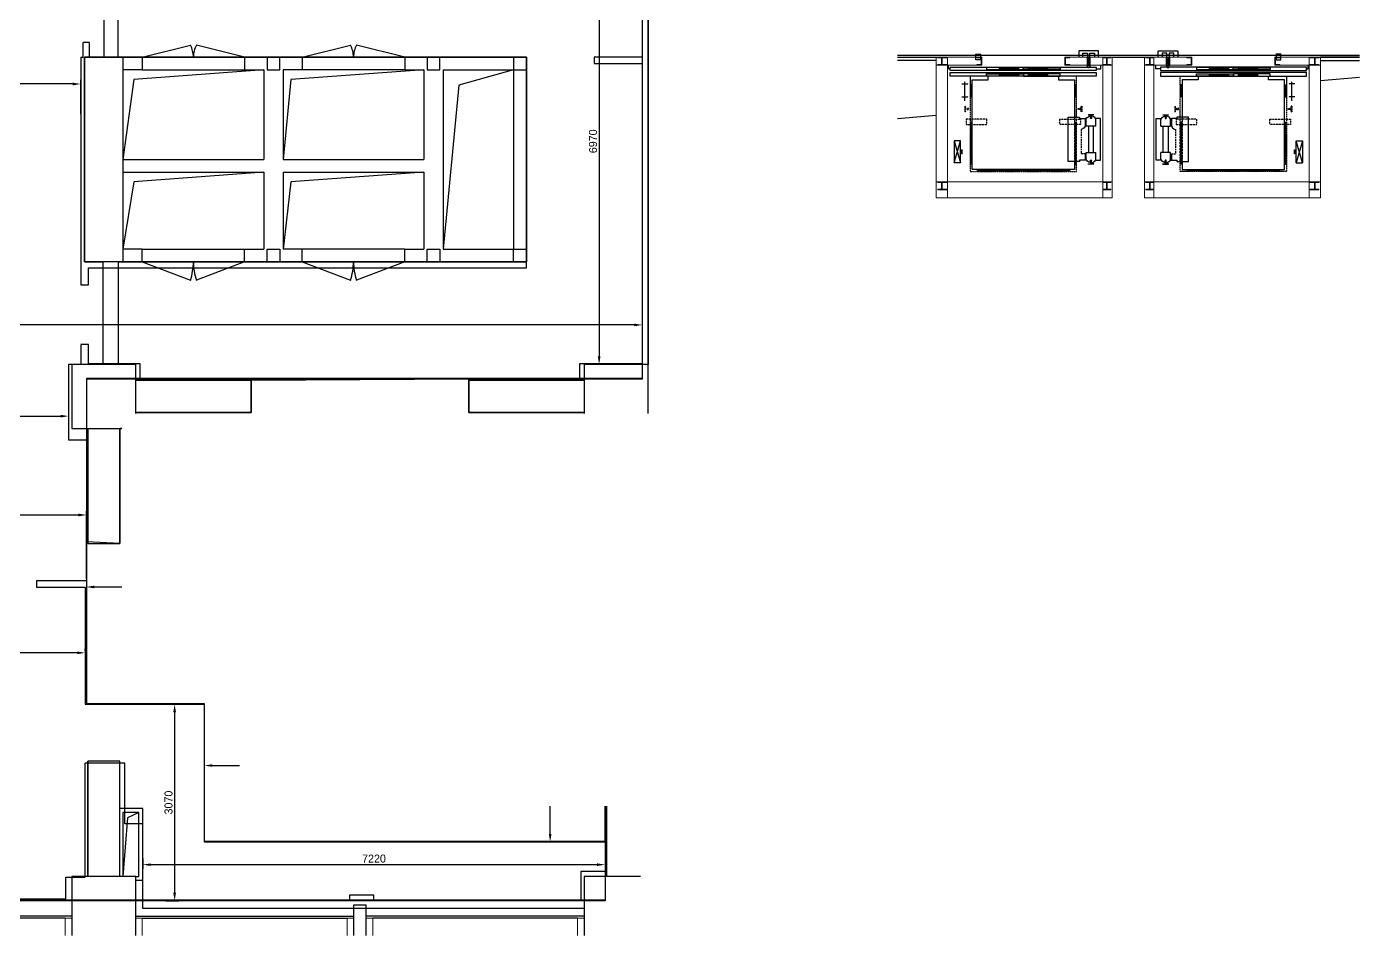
# Model space of a CAD drawing. Header units: millimetres. Extents: x 1339815 to 1379223, y -5788 to 29292.
# Drawn here: x 1358411 to 1379223, y 1712 to 15908 of the extents above; entities that cross this region are included whole.
import ezdxf

# ---------------------------------------------------------------- set-up
doc = ezdxf.new("R2010")
doc.units = ezdxf.units.MM
for name, pattern in [('CENTER2', [1.125, 0.75, -0.125, 0.125, -0.125]), ('DIVIDE', [1.25, 0.5, -0.25, 0, -0.25, 0, -0.25]), ('HIDDEN', [0.375, 0.25, -0.125]), ('PHANTOM', [2.5, 1.25, -0.25, 0.25, -0.25, 0.25, -0.25])]:
    doc.linetypes.add(name, pattern=pattern)
for name, color, linetype in [('Baca', 7, 'Continuous'), ('Divar-esas', 7, 'Continuous'), ('Divar-komek', 7, 'Continuous'), ('Lift', 7, 'Continuous'), ('Meheccer', 7, 'Continuous'), ('OFFICE_BOUNDARY', 3, 'Continuous'), ('Pencere', 7, 'Continuous'), ('plita 2', 7, 'Continuous'), ('Qapi', 7, 'Continuous'), ('sutun1', 7, 'Continuous'), ('Tavan', 7, 'Continuous')]:
    doc.layers.add(name, color=color, linetype=linetype)
doc.layers.add('Metalkonstruksiya', color=206, linetype='Continuous', lineweight=9)
doc.layers.add('obl. keramogranit', color=138, linetype='Continuous', lineweight=18, true_color=0x005252)

msp = doc.modelspace()

# ---------------------------------------------------------------- linework, layer by layer
at = {"color": 18, "lineweight": -3, "true_color": 0x000000}
for p, q in [((1368025, 17602), (1368025, 10412)), ((1368025, 17592), (1368025, 10402)), ((1368025, 10412), (1359345, 10412)), ((1359345, 10412), (1359345, 5332)), ((1368025, 10402), (1359345, 10402)), ((1359345, 10402), (1359345, 5322)), ((1365315, 10402), (1361915, 10382)), ((1361915, 10382), (1361915, 9882)), ((1365315, 9882), (1365315, 10402)), ((1361915, 9882), (1360115, 9882)), ((1360115, 9882), (1360115, 9862)), ((1367115, 9882), (1365315, 9882)), ((1367115, 9862), (1367115, 9882)), ((1359895, 9632), (1359865, 9632)), ((1359865, 9632), (1359865, 7832)), ((1359865, 7832), (1359345, 7862)), ((1359345, 7862), (1359345, 5322)), ((1359325, 5322), (1361185, 5322)), ((1359345, 5332), (1361185, 5332)), ((1359345, 5322), (1361185, 5322)), ((1361185, 5332), (1361185, 3182)), ((1361185, 5322), (1361185, 3172)), ((1361185, 5322), (1361185, 3182)), ((1367445, 3172), (1367445, 3732)), ((1361185, 3182), (1367445, 3182)), ((1361185, 3182), (1367445, 3172)), ((1361185, 3172), (1367445, 3172)), ((1367445, 3182), (1367445, 2262)), ((1367445, 3172), (1367445, 2252)), ((1367445, 2262), (1357270, 2262)), ((1367445, 2252), (1357270, 2252))]:
    msp.add_line(p, q, dxfattribs=at)
for p, q in [((1368025, 17592), (1368025, 15432)), ((1368025, 15432), (1367275, 15432)), ((1367275, 15432), (1367275, 15332)), ((1358565, 7152), (1359325, 7152)), ((1359325, 7152), (1359325, 5322)), ((1359325, 5322), (1361185, 5322)), ((1361185, 5322), (1361185, 3172)), ((1359945, 4402), (1359325, 4402)), ((1359945, 3452), (1359945, 4402)), ((1360225, 3452), (1359945, 3452)), ((1360225, 2252), (1360225, 3452)), ((1361185, 3172), (1367445, 3172)), ((1367445, 3172), (1367445, 2712)), ((1367445, 2712), (1367065, 2712)), ((1367065, 2712), (1367065, 2252)), ((1363835, 2342), (1363455, 2342)), ((1363455, 2342), (1363455, 2252)), ((1363835, 2252), (1363835, 2342)), ((1363455, 2252), (1360225, 2252)), ((1367065, 2252), (1363835, 2252))]:
    msp.add_line(p, q)
at = {"color": 1, "lineweight": 30}
for p, q in [((1368025, 17592), (1368025, 10402)), ((1368025, 10402), (1359345, 10402)), ((1359345, 10402), (1359345, 5322)), ((1365315, 10402), (1361915, 10382)), ((1361915, 10382), (1361915, 9882)), ((1365315, 9882), (1365315, 10402)), ((1361915, 9882), (1360115, 9882)), ((1360115, 9882), (1360115, 9862)), ((1367115, 9882), (1365315, 9882)), ((1367115, 9862), (1367115, 9882)), ((1359895, 9632), (1359865, 9632)), ((1359865, 9632), (1359865, 7832)), ((1359865, 7832), (1359345, 7862)), ((1359345, 7862), (1359345, 5322)), ((1359325, 5322), (1361185, 5322)), ((1359345, 5322), (1361185, 5322)), ((1361185, 5322), (1361185, 3172)), ((1361185, 5322), (1361185, 3182)), ((1367445, 3172), (1367445, 3732)), ((1361185, 3182), (1367445, 3172)), ((1361185, 3172), (1367445, 3172)), ((1367445, 3172), (1367445, 2252)), ((1367445, 2252), (1357270, 2252))]:
    msp.add_line(p, q, dxfattribs=at)
at = {"color": 0, "lineweight": -2, "transparency": 16777216}
for p, q in [((1367351, 17477), (1367351, 10757)), ((1359130, 15012), (1343950, 15012)), ((1359255, 14538), (1359255, 15075)), ((1367900, 11248), (1343950, 11248)), ((1368025, 11378), (1368025, 11186)), ((1367584, 10632), (1367288, 10632)), ((1359065, 10011), (1359065, 9760)), ((1352340, 9823), (1358940, 9823)), ((1366506, 9882), (1366649, 9882)), ((1359345, 7284), (1359345, 8341)), ((1354690, 8279), (1359220, 8279)), ((1359345, 7557), (1359345, 7093)), ((1359200, 6126), (1354730, 6126)), ((1359325, 6157), (1359325, 6189)), ((1360586, 5322), (1360785, 5322)), ((1360722, 5197), (1360722, 2377)), ((1361185, 4479), (1361185, 4303)), ((1366506, 3172), (1366649, 3172)), ((1360225, 2911), (1360225, 2754)), ((1367320, 2816), (1360350, 2816)), ((1367445, 2911), (1367445, 2754)), ((1360586, 2252), (1360785, 2252))]:
    msp.add_line(p, q, dxfattribs=at)
at = {"color": 0, "lineweight": -2}
for p, q in [((1359470, 7155), (1359895, 7155)), ((1361310, 4365), (1361735, 4365)), ((1366586, 3297), (1366586, 3732))]:
    msp.add_line(p, q, dxfattribs=at)
for points in [[(1366215, 15332), (1366215, 15432), (1359395, 15432), (1359395, 15662), (1359295, 15662)], [(1359295, 15432), (1359295, 15662)], [(1359255, 15432), (1359255, 15392), (1359255, 11872)], [(1359255, 15432), (1359295, 15432)], [(1367275, 15332), (1368025, 15332), (1368025, 10642), (1367045, 10642), (1367045, 10402), (1360185, 10402), (1360185, 10642), (1359375, 10642), (1359375, 10942), (1359255, 10942)], [(1359255, 11872), (1359375, 11872), (1359375, 12142), (1366215, 12142), (1366215, 15332)], [(1359255, 10942), (1359255, 10632), (1359065, 10632), (1359065, 9452), (1359345, 9452), (1359345, 7252), (1358565, 7252), (1358565, 7152)], [(1357205, 7152), (1354605, 7152), (1354605, 2392), (1357945, 2392), (1357945, 2282), (1359025, 2282), (1359025, 2622), (1359325, 2622), (1359325, 4402)]]:
    msp.add_lwpolyline(points)
at = {"lineweight": -3}
msp.add_lwpolyline([(1359315, 15432), (1366215, 15432), (1366215, 12232), (1359315, 12232)], close=True, dxfattribs=at)
msp.add_lwpolyline([(1359315, 15432), (1366215, 15432), (1366215, 12232), (1359315, 12232)], close=True, dxfattribs=at)
at = {"color": 0, "transparency": 16777216}
for points in [[(1359130, 15033), (1359130, 14991), (1359255, 15012)], [(1367900, 11269), (1367900, 11227), (1368025, 11248)], [(1367330, 10757), (1367372, 10757), (1367351, 10632)], [(1358940, 9844), (1358940, 9802), (1359065, 9823)], [(1359220, 8300), (1359220, 8258), (1359345, 8279)], [(1359470, 7176), (1359470, 7134), (1359345, 7155)], [(1359200, 6147), (1359200, 6105), (1359325, 6126)], [(1360701, 5197), (1360743, 5197), (1360722, 5322)], [(1361310, 4386), (1361310, 4345), (1361185, 4365)], [(1366565, 3297), (1366607, 3297), (1366586, 3172)], [(1360350, 2837), (1360350, 2796), (1360225, 2816)], [(1367320, 2837), (1367320, 2796), (1367445, 2816)], [(1360701, 2377), (1360743, 2377), (1360722, 2252)]]:
    msp.add_solid(points, dxfattribs=at)
at = {"layer": 'Baca'}
for p, q in [((1378615, 15065), (1379223, 15120)), ((1372615, 14521), (1372008, 14466))]:
    msp.add_line(p, q, dxfattribs=at)
for points in [[(1362115, 15232), (1360086, 15082), (1359915, 13832)], [(1364615, 15232), (1362536, 15082), (1362415, 13832)], [(1366015, 15232), (1365160, 14996), (1364915, 12432)], [(1362115, 13632), (1360086, 13482), (1359915, 12432)], [(1364615, 13632), (1362536, 13482), (1362415, 12432)], [(1360165, 3632), (1359987, 3547), (1359915, 2632)]]:
    msp.add_lwpolyline(points, dxfattribs=at)
at = {"layer": 'Divar-esas'}
for p, q in [((1360215, 15432), (1359915, 15432)), ((1360215, 15432), (1360215, 15232)), ((1361815, 15432), (1362715, 15432)), ((1361815, 15432), (1361815, 15232)), ((1362715, 15432), (1362715, 15232)), ((1364315, 15432), (1366215, 15432)), ((1364315, 15432), (1364315, 15232)), ((1366215, 15432), (1366215, 12232)), ((1360215, 15232), (1359915, 15232)), ((1361815, 15232), (1362115, 15232)), ((1362115, 15232), (1362115, 13832)), ((1362415, 15232), (1362415, 13832)), ((1362715, 15232), (1362415, 15232)), ((1364315, 15232), (1364615, 15232)), ((1364615, 15232), (1364615, 13832)), ((1364915, 15232), (1364915, 12432)), ((1364915, 15232), (1366015, 15232)), ((1366015, 15232), (1366015, 12432)), ((1359915, 13832), (1362115, 13832)), ((1362415, 13832), (1364615, 13832)), ((1359915, 13632), (1362115, 13632)), ((1362115, 13632), (1362115, 12432)), ((1362415, 13632), (1364615, 13632)), ((1362415, 13632), (1362415, 12432)), ((1364615, 13632), (1364615, 12432)), ((1360215, 12432), (1359915, 12432)), ((1360215, 12232), (1360215, 12432)), ((1361815, 12432), (1362115, 12432)), ((1361815, 12232), (1361815, 12432)), ((1362715, 12432), (1362415, 12432)), ((1362715, 12232), (1362715, 12432)), ((1364315, 12232), (1364315, 12432)), ((1364315, 12432), (1364615, 12432)), ((1364915, 12432), (1366015, 12432)), ((1360215, 12232), (1359915, 12232)), ((1361815, 12232), (1362715, 12232)), ((1364315, 12232), (1366215, 12232))]:
    msp.add_line(p, q, dxfattribs=at)
at = {"layer": 'Divar-komek'}
for p, q in [((1360215, 15432), (1361815, 15432)), ((1364315, 15432), (1362715, 15432)), ((1375365, 15432), (1375865, 15432)), ((1360215, 15232), (1361815, 15232)), ((1364315, 15232), (1362715, 15232)), ((1360215, 12432), (1361815, 12432)), ((1364315, 12432), (1362715, 12432)), ((1360215, 12232), (1361815, 12232)), ((1364315, 12232), (1362715, 12232))]:
    msp.add_line(p, q, dxfattribs=at)
at = {"layer": 'Lift'}
for p, q in [((1373226, 15480), (1373314, 15480)), ((1374977, 15461), (1375012, 15461)), ((1374995, 15432), (1374995, 15307)), ((1376253, 15461), (1376218, 15461)), ((1376236, 15432), (1376236, 15307)), ((1378004, 15480), (1377916, 15480)), ((1372808, 15250), (1372808, 15307)), ((1372835, 15250), (1372808, 15250)), ((1373599, 15268), (1373599, 15236)), ((1373599, 15255), (1373899, 15255)), ((1373599, 15252), (1373899, 15252)), ((1373599, 15250), (1373899, 15250)), ((1373899, 15268), (1373899, 15236)), ((1374051, 15268), (1374051, 15236)), ((1374351, 15255), (1374051, 15255)), ((1374051, 15252), (1374351, 15252)), ((1374351, 15250), (1374051, 15250)), ((1374351, 15268), (1374351, 15236)), ((1374976, 15284), (1374976, 15307)), ((1375014, 15284), (1375014, 15307)), ((1376216, 15284), (1376216, 15307)), ((1376254, 15284), (1376254, 15307)), ((1376879, 15268), (1376879, 15236)), ((1376879, 15255), (1377179, 15255)), ((1377179, 15252), (1376879, 15252)), ((1376879, 15250), (1377179, 15250)), ((1377179, 15268), (1377179, 15236)), ((1377331, 15268), (1377331, 15236)), ((1377631, 15255), (1377331, 15255)), ((1377631, 15252), (1377331, 15252)), ((1377631, 15250), (1377331, 15250)), ((1377631, 15268), (1377631, 15236)), ((1378395, 15250), (1378423, 15250)), ((1378423, 15250), (1378423, 15307)), ((1373175, 14997), (1373144, 14997)), ((1373155, 14997), (1373155, 14813)), ((1373160, 14997), (1373160, 14813)), ((1373165, 14997), (1373165, 14813)), ((1373599, 15168), (1373599, 15136)), ((1373599, 15155), (1373899, 15155)), ((1373599, 15152), (1373899, 15152)), ((1373599, 15150), (1373899, 15150)), ((1373899, 15168), (1373899, 15136)), ((1374051, 15168), (1374051, 15136)), ((1374351, 15155), (1374051, 15155)), ((1374051, 15152), (1374351, 15152)), ((1374351, 15150), (1374051, 15150)), ((1374351, 15168), (1374351, 15136)), ((1374775, 14997), (1374806, 14997)), ((1374786, 14997), (1374786, 14813)), ((1374791, 14997), (1374791, 14813)), ((1374796, 14997), (1374796, 14813)), ((1376455, 14997), (1376424, 14997)), ((1376435, 14997), (1376435, 14813)), ((1376440, 14997), (1376440, 14813)), ((1376445, 14997), (1376445, 14813)), ((1376879, 15168), (1376879, 15136)), ((1376879, 15155), (1377179, 15155)), ((1377179, 15152), (1376879, 15152)), ((1376879, 15150), (1377179, 15150)), ((1377179, 15168), (1377179, 15136)), ((1377331, 15168), (1377331, 15136)), ((1377631, 15155), (1377331, 15155)), ((1377631, 15152), (1377331, 15152)), ((1377631, 15150), (1377331, 15150)), ((1377631, 15168), (1377631, 15136)), ((1378055, 14997), (1378086, 14997)), ((1378066, 14997), (1378066, 14813)), ((1378071, 14997), (1378071, 14813)), ((1378076, 14997), (1378076, 14813)), ((1373175, 14813), (1373144, 14813)), ((1374775, 14813), (1374806, 14813)), ((1376455, 14813), (1376424, 14813)), ((1378055, 14813), (1378086, 14813)), ((1373175, 14417), (1373144, 14417)), ((1373155, 14417), (1373155, 13757)), ((1373160, 14417), (1373160, 13757)), ((1373165, 14417), (1373165, 13757)), ((1374775, 14417), (1374806, 14417)), ((1374786, 14417), (1374786, 13757)), ((1374791, 14417), (1374791, 13757)), ((1374796, 14417), (1374796, 13757)), ((1376455, 14417), (1376424, 14417)), ((1376435, 14417), (1376435, 13757)), ((1376440, 14417), (1376440, 13757)), ((1376445, 14417), (1376445, 13757)), ((1378055, 14417), (1378086, 14417)), ((1378066, 14417), (1378066, 13757)), ((1378071, 14417), (1378071, 13757)), ((1378076, 14417), (1378076, 13757)), ((1373175, 13757), (1373144, 13757)), ((1374775, 13757), (1374806, 13757)), ((1376455, 13757), (1376424, 13757)), ((1378055, 13757), (1378086, 13757)), ((1373255, 13677), (1373255, 13647)), ((1373255, 13667), (1374695, 13667)), ((1373255, 13662), (1374695, 13662)), ((1373255, 13657), (1374695, 13657)), ((1374695, 13677), (1374695, 13647)), ((1376535, 13677), (1376535, 13647)), ((1377975, 13667), (1376535, 13667)), ((1377975, 13662), (1376535, 13662)), ((1377975, 13657), (1376535, 13657)), ((1377975, 13677), (1377975, 13647))]:
    msp.add_line(p, q, dxfattribs=at)
at = {"layer": 'Lift', "linetype": 'CENTER2'}
for p, q in [((1375020, 15307), (1374970, 15432)), ((1374970, 15307), (1375020, 15432)), ((1376210, 15307), (1376260, 15432)), ((1376260, 15307), (1376210, 15432)), ((1373017, 15012), (1373112, 15012)), ((1373064, 14749), (1373064, 15052)), ((1378214, 15012), (1378119, 15012)), ((1378166, 14749), (1378166, 15052)), ((1373017, 14812), (1373112, 14812)), ((1378214, 14812), (1378119, 14812))]:
    msp.add_line(p, q, dxfattribs=at)
at = {"layer": 'Lift', "linetype": 'HIDDEN', "ltscale": 10}
for p, q in [((1374976, 15307), (1374976, 15432)), ((1375014, 15307), (1375014, 15432)), ((1376216, 15307), (1376216, 15432)), ((1376254, 15307), (1376254, 15432))]:
    msp.add_line(p, q, dxfattribs=at)
at = {"layer": 'Lift', "linetype": 'Continuous'}
for p, q in [((1373175, 13677), (1373175, 15077)), ((1373175, 15077), (1373425, 15077)), ((1373425, 15077), (1373425, 15132)), ((1377805, 15077), (1377805, 15132)), ((1378055, 15077), (1377805, 15077)), ((1378055, 13677), (1378055, 15077)), ((1374775, 13805), (1374775, 13677)), ((1376455, 13805), (1376455, 13677)), ((1374775, 13677), (1373175, 13677)), ((1376455, 13677), (1378055, 13677))]:
    msp.add_line(p, q, dxfattribs=at)
at = {"layer": 'Lift', "linetype": 'PHANTOM', "ltscale": 0.5}
for p, q in [((1374806, 14489), (1374806, 15132)), ((1376424, 14489), (1376424, 15132))]:
    msp.add_line(p, q, dxfattribs=at)
at = {"layer": 'Lift', "linetype": 'HIDDEN'}
for p, q in [((1374775, 14489), (1374775, 13805)), ((1374806, 13805), (1374806, 14489)), ((1376424, 13805), (1376424, 14489)), ((1376455, 14489), (1376455, 13805))]:
    msp.add_line(p, q, dxfattribs=at)
at = {"layer": 'Lift', "linetype": 'ByBlock'}
for p, q in [((1374968, 14472), (1374941, 14472)), ((1374941, 14472), (1374941, 14380)), ((1374954, 14352), (1374954, 14472)), ((1374968, 14472), (1374968, 14488)), ((1375076, 14532), (1374986, 14532)), ((1374986, 14532), (1374986, 14530)), ((1374988, 14528), (1375024, 14524)), ((1375023, 14495), (1375023, 14476)), ((1375026, 14497), (1375025, 14497)), ((1375035, 14472), (1375027, 14472)), ((1375028, 14520), (1375028, 14499)), ((1375034, 14520), (1375034, 14499)), ((1375037, 14497), (1375036, 14497)), ((1375074, 14528), (1375038, 14524)), ((1375039, 14495), (1375039, 14476)), ((1375076, 14532), (1375076, 14530)), ((1375108, 14352), (1375108, 14472)), ((1376122, 14352), (1376122, 14472)), ((1376154, 14532), (1376244, 14532)), ((1376154, 14532), (1376154, 14530)), ((1376156, 14528), (1376192, 14524)), ((1376191, 14495), (1376191, 14476)), ((1376193, 14497), (1376194, 14497)), ((1376195, 14472), (1376203, 14472)), ((1376196, 14520), (1376196, 14499)), ((1376202, 14520), (1376202, 14499)), ((1376204, 14497), (1376205, 14497)), ((1376242, 14528), (1376206, 14524)), ((1376207, 14495), (1376207, 14476)), ((1376244, 14532), (1376244, 14530)), ((1376263, 14472), (1376263, 14488)), ((1376263, 14472), (1376289, 14472)), ((1376276, 14352), (1376276, 14472)), ((1376289, 14472), (1376289, 14380)), ((1375108, 14352), (1374954, 14352)), ((1374991, 14352), (1374991, 13942)), ((1375071, 13942), (1375071, 14352)), ((1376122, 14352), (1376276, 14352)), ((1376159, 13942), (1376159, 14352)), ((1376239, 14352), (1376239, 13942)), ((1374941, 13920), (1374941, 13822)), ((1374968, 13822), (1374941, 13822)), ((1374954, 13942), (1375108, 13942)), ((1374954, 13822), (1374954, 13942)), ((1374968, 13822), (1374968, 13807)), ((1374986, 13762), (1374986, 13765)), ((1375076, 13762), (1374986, 13762)), ((1374988, 13767), (1375024, 13770)), ((1375023, 13800), (1375023, 13818)), ((1375026, 13798), (1375025, 13798)), ((1375035, 13822), (1375027, 13822)), ((1375028, 13774), (1375028, 13796)), ((1375034, 13774), (1375034, 13796)), ((1375037, 13798), (1375036, 13798)), ((1375074, 13767), (1375038, 13770)), ((1375039, 13800), (1375039, 13818)), ((1375076, 13762), (1375076, 13765)), ((1375108, 13822), (1375108, 13942)), ((1376276, 13942), (1376122, 13942)), ((1376122, 13822), (1376122, 13942)), ((1376154, 13762), (1376154, 13765)), ((1376154, 13762), (1376244, 13762)), ((1376156, 13767), (1376192, 13770)), ((1376191, 13800), (1376191, 13818)), ((1376193, 13798), (1376194, 13798)), ((1376195, 13822), (1376203, 13822)), ((1376196, 13774), (1376196, 13796)), ((1376202, 13774), (1376202, 13796)), ((1376204, 13798), (1376205, 13798)), ((1376242, 13767), (1376206, 13770)), ((1376207, 13800), (1376207, 13818)), ((1376244, 13762), (1376244, 13765)), ((1376263, 13822), (1376289, 13822)), ((1376263, 13822), (1376263, 13807)), ((1376276, 13822), (1376276, 13942)), ((1376289, 13920), (1376289, 13822))]:
    msp.add_line(p, q, dxfattribs=at)
at = {"layer": 'Lift', "linetype": 'HIDDEN', "ltscale": 100}
for p, q in [((1374881, 14301), (1374881, 13920)), ((1376349, 14301), (1376349, 13920)), ((1374941, 13920), (1374881, 13920)), ((1376289, 13920), (1376349, 13920))]:
    msp.add_line(p, q, dxfattribs=at)
at = {"layer": 'Lift', "extrusion": (0, 0, -1), "const_width": 13.1}
msp.add_lwpolyline([(-1373226, 15480), (-1373314, 15480)], dxfattribs=at)
at = {"layer": 'Lift', "extrusion": (0, 0, -1)}
for points in [[(-1373305, 15473), (-1373305, 15387), (-1373305, 15387), (-1373235, 15387), (-1373235, 15480)], [(-1374902, 15432), (-1374902, 15493), (-1374977, 15493), (-1374977, 15432)], [(-1375012, 15432), (-1375012, 15493), (-1375087, 15493), (-1375087, 15432)], [(-1375115, 15250), (-1375188, 15250), (-1375188, 15307)]]:
    msp.add_lwpolyline(points, dxfattribs=at)
at = {"layer": 'Lift', "ltscale": 2, "extrusion": (0, 0, -1)}
msp.add_lwpolyline([(-1375148, 15432), (-1375148, 15532), (-1374841, 15532), (-1374841, 15432)], dxfattribs=at)
at = {"layer": 'Lift', "linetype": 'Continuous', "extrusion": (0, 0, -1)}
for points in [[(-1375020, 15432), (-1375020, 15432), (-1374970, 15432), (-1374970, 15307), (-1375020, 15307), (-1375020, 15432)], [(-1375115, 15277), (-1375115, 15222), (-1372835, 15222), (-1372835, 15277), (-1375115, 15277)], [(-1375115, 15192), (-1375115, 15132), (-1372835, 15132), (-1372835, 15192), (-1375115, 15192)], [(-1374525, 15132), (-1374525, 15077), (-1374775, 15077), (-1374775, 14489)], [(-1372993, 13782), (-1372993, 14122), (-1372897, 14122), (-1372993, 13782), (-1372897, 13782), (-1372993, 14122), (-1372897, 14122), (-1372897, 13782)]]:
    msp.add_lwpolyline(points, dxfattribs=at)
at = {"layer": 'Lift', "ltscale": 2}
msp.add_lwpolyline([(1376082, 15432), (1376082, 15532), (1376389, 15532), (1376389, 15432)], dxfattribs=at)
at = {"layer": 'Lift'}
for points in [[(1376218, 15432), (1376218, 15493), (1376143, 15493), (1376143, 15432)], [(1376328, 15432), (1376328, 15493), (1376253, 15493), (1376253, 15432)], [(1377925, 15473), (1377925, 15387), (1377925, 15387), (1377995, 15387), (1377995, 15480)], [(1376115, 15250), (1376042, 15250), (1376042, 15307)]]:
    msp.add_lwpolyline(points, dxfattribs=at)
at = {"layer": 'Lift', "linetype": 'Continuous'}
for points in [[(1376210, 15432), (1376210, 15432), (1376260, 15432), (1376260, 15307), (1376210, 15307), (1376210, 15432)], [(1376115, 15277), (1376115, 15222), (1378395, 15222), (1378395, 15277), (1376115, 15277)], [(1376115, 15192), (1376115, 15132), (1378395, 15132), (1378395, 15192), (1376115, 15192)], [(1376705, 15132), (1376705, 15077), (1376455, 15077), (1376455, 14489)], [(1378237, 13782), (1378237, 14122), (1378334, 14122), (1378237, 13782), (1378334, 13782), (1378237, 14122), (1378334, 14122), (1378334, 13782)]]:
    msp.add_lwpolyline(points, dxfattribs=at)
at = {"layer": 'Lift', "const_width": 13.1}
msp.add_lwpolyline([(1378004, 15480), (1377916, 15480)], dxfattribs=at)
at = {"layer": 'Lift', "linetype": 'Continuous', "extrusion": (0, 0, -1)}
for points in [[(-1373400, 15236), (-1373973, 15236), (-1373973, 15268), (-1373400, 15268)], [(-1374550, 15236), (-1373978, 15236), (-1373978, 15268), (-1374550, 15268)], [(-1373400, 15168), (-1373973, 15168), (-1373973, 15136), (-1373400, 15136)], [(-1374550, 15168), (-1373978, 15168), (-1373978, 15136), (-1374550, 15136)]]:
    msp.add_lwpolyline(points, close=True, dxfattribs=at)
at = {"layer": 'Lift', "linetype": 'Continuous'}
for points in [[(1376680, 15236), (1377253, 15236), (1377253, 15268), (1376680, 15268)], [(1377830, 15236), (1377258, 15236), (1377258, 15268), (1377830, 15268)], [(1376680, 15168), (1377253, 15168), (1377253, 15136), (1376680, 15136)], [(1377830, 15168), (1377258, 15168), (1377258, 15136), (1377830, 15136)]]:
    msp.add_lwpolyline(points, close=True, dxfattribs=at)
at = {"layer": 'Lift', "linetype": 'PHANTOM', "ltscale": 0.5, "extrusion": (0, 0, -1)}
msp.add_lwpolyline([(-1373144, 15132), (-1373144, 13647), (-1374806, 13647), (-1374806, 13805)], dxfattribs=at)
at = {"layer": 'Lift', "linetype": 'PHANTOM', "ltscale": 0.5}
msp.add_lwpolyline([(1378086, 15132), (1378086, 13647), (1376424, 13647), (1376424, 13805)], dxfattribs=at)
at = {"layer": 'Lift', "linetype": 'DIVIDE', "extrusion": (0, 0, -1)}
for points in [[(-1373125, 14629), (-1373124, 14630), (-1373092, 14630, 0.355675), (-1373088, 14627), (-1373078, 14627, 0.393341), (-1373074, 14631), (-1373071, 14664, -0.393341), (-1373068, 14667), (-1373063, 14667), (-1373063, 14578), (-1373068, 14578, -0.393341), (-1373071, 14581), (-1373074, 14614, 0.393341), (-1373078, 14618), (-1373088, 14618, 0.355675), (-1373092, 14614), (-1373124, 14614), (-1373125, 14615)], [(-1374825, 14629), (-1374826, 14630), (-1374859, 14630, -0.355675), (-1374863, 14627), (-1374873, 14627, -0.393341), (-1374877, 14631), (-1374879, 14664, 0.393341), (-1374882, 14667), (-1374887, 14667), (-1374887, 14578), (-1374882, 14578, 0.393341), (-1374879, 14581), (-1374877, 14614, -0.393341), (-1374873, 14618), (-1374863, 14618, -0.355675), (-1374859, 14614), (-1374826, 14614), (-1374825, 14615)]]:
    msp.add_lwpolyline(points, format="xyb", close=True, dxfattribs=at)
at = {"layer": 'Lift', "linetype": 'DIVIDE'}
for points in [[(1376405, 14629), (1376404, 14630), (1376372, 14630, -0.355675), (1376368, 14627), (1376358, 14627, -0.393341), (1376354, 14631), (1376351, 14664, 0.393341), (1376348, 14667), (1376343, 14667), (1376343, 14578), (1376348, 14578, 0.393341), (1376351, 14581), (1376354, 14614, -0.393341), (1376358, 14618), (1376368, 14618, -0.355675), (1376372, 14614), (1376404, 14614), (1376405, 14615)], [(1378105, 14629), (1378106, 14630), (1378139, 14630, 0.355675), (1378143, 14627), (1378153, 14627, 0.393341), (1378157, 14631), (1378159, 14664, -0.393341), (1378162, 14667), (1378167, 14667), (1378167, 14578), (1378162, 14578, -0.393341), (1378159, 14581), (1378157, 14614, 0.393341), (1378153, 14618), (1378143, 14618, 0.355675), (1378139, 14614), (1378106, 14614), (1378105, 14615)]]:
    msp.add_lwpolyline(points, format="xyb", close=True, dxfattribs=at)
at = {"layer": 'Lift', "linetype": 'HIDDEN', "extrusion": (0, 0, -1)}
for points in [[(-1373084, 14381), (-1373404, 14381), (-1373404, 14464), (-1373084, 14464)], [(-1374546, 14464), (-1374866, 14464), (-1374866, 14381), (-1374546, 14381)]]:
    msp.add_lwpolyline(points, close=True, dxfattribs=at)
at = {"layer": 'Lift', "linetype": 'ByBlock', "extrusion": (0, 0, -1)}
msp.add_lwpolyline([(-1374941, 13822), (-1374855, 13822), (-1374855, 13802), (-1374675, 13802), (-1374675, 14492), (-1374855, 14492), (-1374855, 14472), (-1374941, 14472)], dxfattribs=at)
msp.add_lwpolyline([(-1375034, 13785, -0.106881), (-1375095, 13807), (-1375095, 13822), (-1375181, 13822), (-1375181, 14472), (-1375095, 14472), (-1375095, 14488, -0.106881), (-1375034, 14510)], format="xyb", dxfattribs=at)
at = {"layer": 'Lift', "linetype": 'ByBlock'}
msp.add_lwpolyline([(1376196, 13785, -0.106881), (1376136, 13807), (1376136, 13822), (1376049, 13822), (1376049, 14472), (1376136, 14472), (1376136, 14488, -0.106881), (1376196, 14510)], format="xyb", dxfattribs=at)
msp.add_lwpolyline([(1376289, 13822), (1376375, 13822), (1376375, 13802), (1376555, 13802), (1376555, 14492), (1376375, 14492), (1376375, 14472), (1376289, 14472)], dxfattribs=at)
at = {"layer": 'Lift', "linetype": 'HIDDEN'}
for points in [[(1376684, 14464), (1376364, 14464), (1376364, 14381), (1376684, 14381)], [(1378146, 14381), (1377826, 14381), (1377826, 14464), (1378146, 14464)]]:
    msp.add_lwpolyline(points, close=True, dxfattribs=at)
at = {"layer": 'Lift', "linetype": 'Continuous', "extrusion": (0, 0, -1)}
msp.add_lwpolyline([(-1373017, 13922), (-1373017, 13983, -0.414214), (-1373015, 13985, -0.414214), (-1373013, 13983), (-1373013, 13922, -0.414214), (-1373015, 13919, -0.414214), (-1373017, 13922, -0.414214), (-1373020, 13919, -0.414214), (-1373022, 13922), (-1373022, 13983, -0.414214), (-1373020, 13985, -0.414214), (-1373017, 13983)], format="xyb", dxfattribs=at)
at = {"layer": 'Lift', "linetype": 'Continuous'}
msp.add_lwpolyline([(1378213, 13922), (1378213, 13983, -0.414214), (1378215, 13985, -0.414214), (1378217, 13983), (1378217, 13922, -0.414214), (1378215, 13919, -0.414214), (1378213, 13922, -0.414214), (1378211, 13919, -0.414214), (1378209, 13922), (1378209, 13983, -0.414214), (1378211, 13985, -0.414214), (1378213, 13983)], format="xyb", dxfattribs=at)
at = {"layer": 'Lift', "linetype": 'Continuous', "extrusion": (0, 0, -1)}
for centre in [(-1373064, 15012), (-1373064, 14812)]:
    msp.add_circle(centre, 3, dxfattribs=at)
at = {"layer": 'Lift', "linetype": 'Continuous'}
for centre in [(1378166, 15012), (1378166, 14812)]:
    msp.add_circle(centre, 3, dxfattribs=at)
at = {"layer": 'Lift', "linetype": 'HIDDEN', "ltscale": 10, "extrusion": (0, 0, -1)}
msp.add_arc((-1374995, 15284), 19, 0, 180, dxfattribs=at)
at = {"layer": 'Lift', "extrusion": (0, 0, -1)}
msp.add_arc((-1374995, 15284), 19, 180, 0, dxfattribs=at)
at = {"layer": 'Lift', "linetype": 'HIDDEN', "ltscale": 10}
msp.add_arc((1376235, 15284), 19, 0, 180, dxfattribs=at)
at = {"layer": 'Lift'}
msp.add_arc((1376235, 15284), 19, 180, 0, dxfattribs=at)
at = {"layer": 'Lift', "linetype": 'ByBlock', "extrusion": (0, 0, -1)}
for centre, radius, start, end in [((-1374868, 14373), 73.4, 174.3556, -100.2437), ((-1375048, 14359), 152, 58.2349, 82.6375), ((-1374988, 14530), 2, -83.991, 0), ((-1375025, 14495), 2, 0, 90), ((-1375027, 14476), 4, -90, 0), ((-1375024, 14520), 4, 90, 180), ((-1375024, 14520), 4, 90, 180), ((-1375026, 14499), 2, 180, -90), ((-1375038, 14520), 4, 0, 90), ((-1375038, 14520), 4, 0, 90), ((-1375036, 14499), 2, -90, 0), ((-1375035, 14476), 4, 180, -90), ((-1375037, 14495), 2, 90, 180), ((-1375074, 14530), 2, 180, -96.009), ((-1375048, 13936), 152, -82.6375, -58.2349), ((-1374988, 13765), 2, 0, 83.991), ((-1375027, 13818), 4, 0, 90), ((-1375025, 13800), 2, -90, 0), ((-1375024, 13774), 4, 180, -90), ((-1375024, 13774), 4, 180, -90), ((-1375026, 13796), 2, 90, 180), ((-1375036, 13796), 2, 0, 90), ((-1375038, 13774), 4, -90, 0), ((-1375038, 13774), 4, -90, 0), ((-1375035, 13818), 4, 90, 180), ((-1375037, 13800), 2, 180, -90), ((-1375074, 13765), 2, 96.009, 180)]:
    msp.add_arc(centre, radius, start, end, dxfattribs=at)
at = {"layer": 'Lift', "linetype": 'ByBlock'}
for centre, radius, start, end in [((1376156, 14530), 2, 180, -96.009), ((1376193, 14495), 2, 90, 180), ((1376195, 14476), 4, 180, -90), ((1376192, 14520), 4, 0, 90), ((1376192, 14520), 4, 0, 90), ((1376194, 14499), 2, -90, 0), ((1376206, 14520), 4, 90, 180), ((1376206, 14520), 4, 90, 180), ((1376183, 14359), 152, 58.2349, 82.6375), ((1376204, 14499), 2, 180, -90), ((1376203, 14476), 4, -90, 0), ((1376205, 14495), 2, 0, 90), ((1376242, 14530), 2, -83.991, 0), ((1376362, 14373), 73.4, 174.3556, -100.2437), ((1376156, 13765), 2, 96.009, 180), ((1376195, 13818), 4, 90, 180), ((1376193, 13800), 2, 180, -90), ((1376192, 13774), 4, -90, 0), ((1376192, 13774), 4, -90, 0), ((1376194, 13796), 2, 0, 90), ((1376183, 13936), 152, -82.6375, -58.2349), ((1376204, 13796), 2, 90, 180), ((1376206, 13774), 4, 180, -90), ((1376206, 13774), 4, 180, -90), ((1376203, 13818), 4, 0, 90), ((1376205, 13800), 2, -90, 0), ((1376242, 13765), 2, 0, 83.991)]:
    msp.add_arc(centre, radius, start, end, dxfattribs=at)
at = {"layer": 'Meheccer'}
for p, q in [((1372615, 15457), (1372008, 15457)), ((1378615, 15457), (1379223, 15457)), ((1372615, 15377), (1372008, 15377)), ((1378615, 15377), (1379223, 15377))]:
    msp.add_line(p, q, dxfattribs=at)
at = {"layer": 'Metalkonstruksiya', "extrusion": (0, 0, -1)}
for points in [[(-1372615, 15432), (-1372790, 15432), (-1372790, 13232), (-1372615, 13232)], [(-1372790, 15422), (-1372790, 15432), (-1372640, 15432), (-1372640, 15422), (-1372698, 15422), (-1372698, 15317), (-1372640, 15317), (-1372640, 15307), (-1372790, 15307), (-1372790, 15317), (-1372708, 15317), (-1372708, 15422)], [(-1373250, 15317), (-1373315, 15317), (-1373315, 15422), (-1373250, 15422), (-1373250, 15432), (-1373325, 15432), (-1373325, 15307), (-1373250, 15307)], [(-1375365, 15307), (-1374625, 15307), (-1374625, 15432), (-1375365, 15432)], [(-1374700, 15317), (-1374635, 15317), (-1374635, 15422), (-1374700, 15422), (-1374700, 15432), (-1374625, 15432), (-1374625, 15307), (-1374700, 15307)], [(-1375215, 15432), (-1375365, 15432), (-1375365, 13232), (-1375215, 13232)], [(-1375215, 15422), (-1375215, 15432), (-1375340, 15432), (-1375340, 15422), (-1375283, 15422), (-1375283, 15317), (-1375340, 15317), (-1375340, 15307), (-1375215, 15307), (-1375215, 15317), (-1375273, 15317), (-1375273, 15422)], [(-1375365, 13482), (-1372615, 13482), (-1372615, 13232), (-1375365, 13232)], [(-1372790, 13472), (-1372790, 13482), (-1372640, 13482), (-1372640, 13472), (-1372698, 13472), (-1372698, 13367), (-1372640, 13367), (-1372640, 13357), (-1372790, 13357), (-1372790, 13367), (-1372708, 13367), (-1372708, 13472)], [(-1375215, 13472), (-1375215, 13482), (-1375340, 13482), (-1375340, 13472), (-1375283, 13472), (-1375283, 13367), (-1375340, 13367), (-1375340, 13357), (-1375215, 13357), (-1375215, 13367), (-1375273, 13367), (-1375273, 13472)]]:
    msp.add_lwpolyline(points, close=True, dxfattribs=at)
msp.add_lwpolyline([(-1373210, 15432), (-1372615, 15432), (-1372615, 15307), (-1373325, 15307), (-1373325, 15432), (-1373210, 15432)], dxfattribs=at)
at = {"layer": 'Metalkonstruksiya'}
for points in [[(1375865, 15307), (1376605, 15307), (1376605, 15432), (1375865, 15432)], [(1376015, 15432), (1375865, 15432), (1375865, 13232), (1376015, 13232)], [(1376015, 15422), (1376015, 15432), (1375890, 15432), (1375890, 15422), (1375948, 15422), (1375948, 15317), (1375890, 15317), (1375890, 15307), (1376015, 15307), (1376015, 15317), (1375958, 15317), (1375958, 15422)], [(1376530, 15317), (1376595, 15317), (1376595, 15422), (1376530, 15422), (1376530, 15432), (1376605, 15432), (1376605, 15307), (1376530, 15307)], [(1377980, 15317), (1377915, 15317), (1377915, 15422), (1377980, 15422), (1377980, 15432), (1377905, 15432), (1377905, 15307), (1377980, 15307)], [(1378615, 15432), (1378440, 15432), (1378440, 13232), (1378615, 13232)], [(1378440, 15422), (1378440, 15432), (1378590, 15432), (1378590, 15422), (1378533, 15422), (1378533, 15317), (1378590, 15317), (1378590, 15307), (1378440, 15307), (1378440, 15317), (1378523, 15317), (1378523, 15422)], [(1375865, 13482), (1378615, 13482), (1378615, 13232), (1375865, 13232)], [(1376015, 13472), (1376015, 13482), (1375890, 13482), (1375890, 13472), (1375948, 13472), (1375948, 13367), (1375890, 13367), (1375890, 13357), (1376015, 13357), (1376015, 13367), (1375958, 13367), (1375958, 13472)], [(1378440, 13472), (1378440, 13482), (1378590, 13482), (1378590, 13472), (1378533, 13472), (1378533, 13367), (1378590, 13367), (1378590, 13357), (1378440, 13357), (1378440, 13367), (1378523, 13367), (1378523, 13472)]]:
    msp.add_lwpolyline(points, close=True, dxfattribs=at)
msp.add_lwpolyline([(1378020, 15432), (1378615, 15432), (1378615, 15307), (1377905, 15307), (1377905, 15432), (1378020, 15432)], dxfattribs=at)
at = {"layer": 'obl. keramogranit'}
for p, q in [((1359015, 1712), (1359015, 1982)), ((1359015, 1982), (1359115, 1982)), ((1360215, 1982), (1360115, 1982)), ((1360215, 1982), (1360215, 1712)), ((1363415, 1982), (1363415, 1712)), ((1363515, 1982), (1363415, 1982)), ((1363715, 1982), (1363815, 1982)), ((1363815, 1982), (1363815, 1712)), ((1367015, 1982), (1367015, 1712)), ((1367015, 1982), (1367115, 1982))]:
    msp.add_line(p, q, dxfattribs=at)
at = {"layer": 'OFFICE_BOUNDARY'}
msp.add_lwpolyline([(1355525, 22052), (1359395, 22052), (1359395, 18072), (1365165, 18072), (1365165, 18632), (1367115, 18632), (1367115, 17602), (1368025, 17602), (1368025, 10412), (1359345, 10412), (1359345, 5332), (1361185, 5332), (1361185, 3182), (1367445, 3182), (1367445, 2262), (1357270, 2262)], dxfattribs=at)
at = {"layer": 'Pencere'}
for p, q in [((1359115, 2012), (1357815, 2012)), ((1359015, 1982), (1357935, 1982)), ((1360115, 2012), (1363515, 2012)), ((1360215, 1982), (1363415, 1982)), ((1367115, 2012), (1363715, 2012)), ((1367015, 1982), (1363815, 1982))]:
    msp.add_line(p, q, dxfattribs=at)
at = {"layer": 'plita 2'}
for p, q in [((1372008, 15432), (1372665, 15432)), ((1378565, 15432), (1379223, 15432)), ((1359915, 3632), (1359915, 2632))]:
    msp.add_line(p, q, dxfattribs=at)
msp.add_lwpolyline([(1360115, 2632), (1360165, 2632), (1360165, 3632), (1359915, 3632)], dxfattribs=at)
at = {"layer": 'Qapi'}
for p, q in [((1360215, 15432), (1360968, 15620)), ((1361815, 15432), (1361063, 15620)), ((1362715, 15432), (1363468, 15620)), ((1364315, 15432), (1363563, 15620)), ((1360215, 12232), (1360968, 11945)), ((1361815, 12232), (1361063, 11945)), ((1362715, 12232), (1363468, 11945)), ((1364315, 12232), (1363563, 11945))]:
    msp.add_line(p, q, dxfattribs=at)
for centre, radius, start, end in [((1360617, 15432), 398, 0.1217, 28.2784), ((1361413, 15432), 398, 151.7216, 179.8783), ((1363117, 15432), 398, 0.1217, 28.2784), ((1363913, 15432), 398, 151.7216, 179.8783), ((1360120, 12232), 895, 341.2537, 0), ((1361910, 12232), 895, 180, 198.7463), ((1362620, 12232), 895, 341.2537, 0), ((1364410, 12232), 895, 180, 198.7463)]:
    msp.add_arc(centre, radius, start, end, dxfattribs=at)
at = {"layer": 'sutun1', "color": 134}
for p, q in [((1368115, 10632), (1368115, 17834)), ((1379223, 15457), (1372008, 15457)), ((1368115, 9862), (1368115, 10632)), ((1368115, 10632), (1368115, 10632)), ((1368115, 10632), (1368115, 10632)), ((1368115, 10632), (1368115, 10632)), ((1368115, 10632), (1368115, 10632)), ((1368115, 10632), (1368115, 10632)), ((1368115, 10632), (1368115, 10632)), ((1368115, 10632), (1368115, 10632))]:
    msp.add_line(p, q, dxfattribs=at)
at = {"layer": 'sutun1', "color": 22}
for p, q in [((1359615, 17632), (1359615, 15432)), ((1359840, 15432), (1359840, 17632)), ((1368115, 17632), (1368115, 10632)), ((1359615, 15432), (1359315, 15432)), ((1359315, 15432), (1359315, 12232)), ((1366215, 15432), (1359840, 15432)), ((1366215, 12232), (1366215, 15432)), ((1359315, 12232), (1359599, 12232)), ((1359599, 12232), (1359599, 10632)), ((1359844, 10632), (1359844, 12232)), ((1359844, 12232), (1366215, 12232)), ((1359599, 10632), (1359115, 10632)), ((1359115, 10632), (1359115, 10632)), ((1359115, 10632), (1359115, 9632)), ((1360115, 10632), (1359844, 10632)), ((1360115, 10382), (1360115, 10632)), ((1368115, 10632), (1367115, 10632)), ((1367115, 10632), (1367115, 10382)), ((1361915, 10382), (1360115, 10382)), ((1361915, 9882), (1361915, 10382)), ((1367115, 10382), (1365315, 10382)), ((1365315, 10382), (1365315, 9882)), ((1360115, 9862), (1360115, 9882)), ((1360115, 9882), (1361915, 9882)), ((1365315, 9882), (1367115, 9882)), ((1367115, 9882), (1367115, 9862)), ((1359115, 9632), (1359365, 9632)), ((1359365, 9632), (1359365, 7832)), ((1359865, 7832), (1359865, 9632)), ((1359865, 9632), (1359895, 9632)), ((1359365, 7832), (1359865, 7832)), ((1359865, 4432), (1359365, 4432)), ((1359365, 4432), (1359365, 2632)), ((1359865, 3692), (1359865, 4432)), ((1360225, 3692), (1359865, 3692)), ((1360225, 2132), (1360225, 3692)), ((1367465, 3732), (1367465, 2632)), ((1359365, 2632), (1359115, 2632)), ((1359115, 2632), (1359115, 2012)), ((1367465, 2632), (1367115, 2632)), ((1367115, 2632), (1367115, 2132)), ((1367115, 2132), (1360225, 2132)), ((1359115, 2012), (1357815, 2012))]:
    msp.add_line(p, q, dxfattribs=at)
at = {"layer": 'sutun1'}
for p, q in [((1360115, 10632), (1359115, 10632)), ((1359115, 10632), (1359115, 9632)), ((1360115, 9862), (1360115, 10632)), ((1368115, 10632), (1367115, 10632)), ((1367115, 10632), (1367115, 9862)), ((1368115, 9862), (1368115, 10632)), ((1361915, 10382), (1360115, 10382)), ((1361915, 10382), (1360115, 10382)), ((1367115, 10382), (1365315, 10382)), ((1367115, 10382), (1365315, 10382)), ((1361915, 9882), (1360115, 9882)), ((1361915, 9882), (1360115, 9882)), ((1367115, 9882), (1365315, 9882)), ((1367115, 9882), (1365315, 9882)), ((1359115, 9632), (1359895, 9632)), ((1359365, 7832), (1359365, 9632)), ((1359865, 7832), (1359865, 9632)), ((1359365, 7832), (1359865, 7832)), ((1359365, 2632), (1359365, 4432)), ((1359865, 4432), (1359365, 4432)), ((1359865, 2632), (1359865, 4432)), ((1367465, 2632), (1367465, 3732)), ((1360115, 2632), (1359115, 2632)), ((1359115, 2632), (1359115, 1712)), ((1360115, 1712), (1360115, 2632)), ((1367995, 2632), (1367115, 2632)), ((1367115, 2632), (1367115, 1712)), ((1363715, 2182), (1363515, 2182)), ((1363515, 2182), (1363515, 1712)), ((1363715, 1712), (1363715, 2182))]:
    msp.add_line(p, q, dxfattribs=at)
for points in [[(1359915, 13882), (1359915, 12232), (1359315, 12232), (1359315, 15432), (1359915, 15432), (1359915, 13882)], [(1361915, 9882), (1361915, 10382)], [(1365315, 10382), (1365315, 9882)]]:
    msp.add_lwpolyline(points, dxfattribs=at)
for points in [[(1362165, 15232), (1362365, 15232), (1362365, 15432), (1362165, 15432)], [(1364665, 15232), (1364865, 15232), (1364865, 15432), (1364665, 15432)], [(1366015, 15232), (1366215, 15232), (1366215, 15432), (1366015, 15432)], [(1362165, 12432), (1362365, 12432), (1362365, 12232), (1362165, 12232)], [(1364665, 12432), (1364865, 12432), (1364865, 12232), (1364665, 12232)], [(1366015, 12432), (1366215, 12432), (1366215, 12232), (1366015, 12232)]]:
    msp.add_lwpolyline(points, close=True, dxfattribs=at)
at = {"layer": 'Tavan'}
msp.add_lwpolyline([(1360115, 2572), (1360225, 2572), (1360225, 3692), (1359865, 3692)], dxfattribs=at)

# ---------------------------------------------------------------- texts
at = {"color": 0, "transparency": 16777216, "char_height": 125, "attachment_point": 5, "rotation": 90}
for s, insert in [('6970', (1367256, 14117)), ('3070', (1360627, 3787))]:
    msp.add_mtext(s, dxfattribs=dict(at, insert=insert))
at = {"color": 0, "transparency": 16777216, "insert": (1363835, 2911), "char_height": 125, "attachment_point": 5}
msp.add_mtext('7220', dxfattribs=at)

doc.saveas('drawing.dxf')
